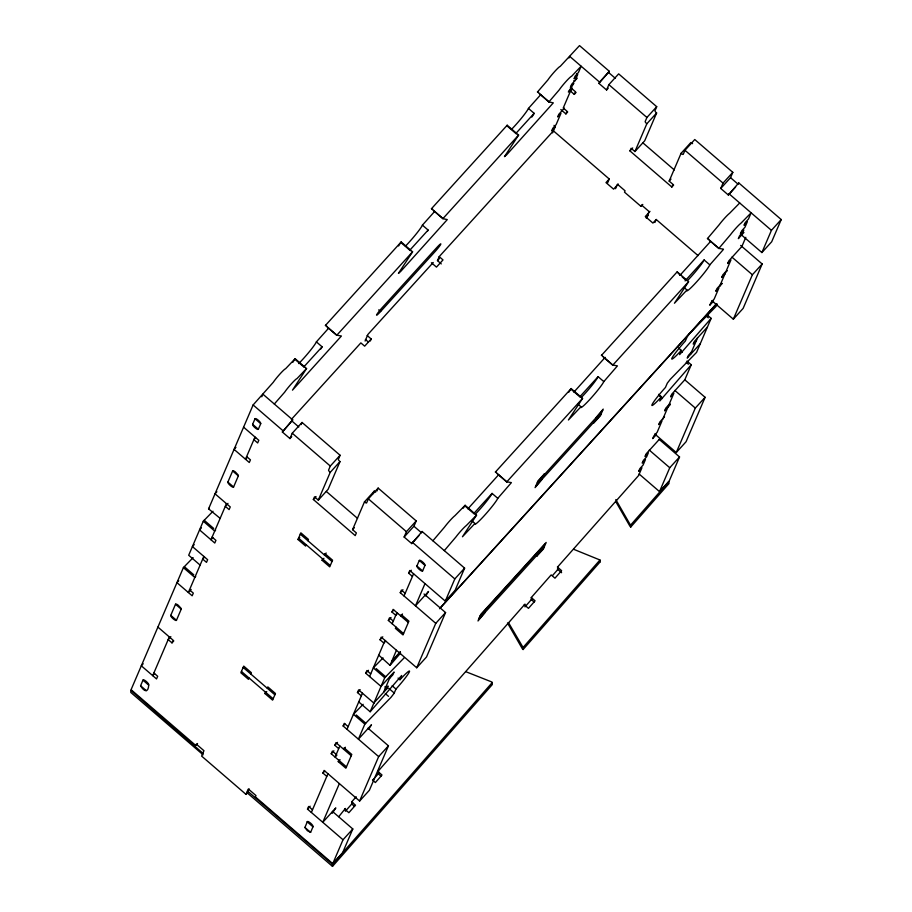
<?xml version="1.0" encoding="UTF-8"?>
<svg xmlns="http://www.w3.org/2000/svg" width="912" height="912" viewBox="0 0 912 912"><rect width="100%" height="100%" fill="white"/><g stroke="black" fill="none" stroke-linecap="round" stroke-linejoin="round"><path stroke-width="1.37" d="M304.87 827.412L307.367 830.718L310.57 832.337M140.585 685.733C142.865 690.076 148.166 694.613 148.747 684.946A3.773 1.026 42.2 0 0 148.508 683.989L147.812 682.985A3.773 1.026 42.2 0 0 144.176 680.033L143.743 679.873A3.773 1.026 42.2 0 0 143.036 680.021L140.585 685.733L146.296 690.658M601.418 355.429L677.171 271.833L688.594 281.683L612.864 365.051L617.435 365.883L603.812 381.592A17.659 1.596 -49.2 0 1 590.383 398.829A17.659 1.596 -49.2 0 1 580.955 406.752L568.427 419.976L582.563 398.407L571.151 388.569L495.376 472.085L496.538 472.313M539.368 93.742L548.887 101.939L553.322 102.851L506.627 154.823L504.473 156.636L518.609 135.079L507.186 125.229L431.422 208.757L432.584 208.985M608.201 88.19L606.571 89.992L598.967 83.425L609.33 71.307L579.519 45.6L560.139 66.462A10.089 0.912 -49.2 0 0 554.747 71.455A10.089 0.912 -49.2 0 0 547.838 80.005L537.442 92.021L538.616 92.249M548.887 101.939L559.25 89.855A10.089 0.912 -49.2 0 1 566.17 81.305A10.089 0.912 -49.2 0 1 571.562 76.3L581.138 66.223L578.47 72.447L575.21 76.038L574.07 78.706L577.798 74.602M688.537 281.785L674.447 303.24L686.987 290.016A17.659 1.596 -49.2 0 0 696.415 282.104A17.659 1.596 -49.2 0 0 709.832 264.856L723.022 249.899L723.467 249.158L718.861 248.406L730.455 234.749A10.089 0.912 -49.2 0 1 740.932 223.223L751.123 212.838L748.456 219.051L745.195 222.642L744.055 225.31L747.35 221.684L744.967 227.236L741.673 230.861L740.533 233.529L743.793 229.938L742.744 232.378L739.484 235.969L738.344 238.636L743.941 232.48M582.563 398.407L506.844 481.787L511.404 482.619L497.781 498.328A17.659 1.596 -49.2 0 1 484.363 515.565A17.659 1.596 -49.2 0 1 474.935 523.477L462.464 536.758L476.543 515.143L465.12 505.294L454.928 515.679A10.089 0.912 -49.2 0 0 444.452 527.216L432.892 540.782M433.337 210.467L442.856 218.675L447.29 219.587L400.596 271.548L398.441 273.361L412.577 251.803L401.166 241.954L325.39 325.481L326.564 325.709M412.577 251.803L336.859 335.171L341.43 336.015L292.478 390.154L306.557 368.539L295.135 358.69L285.559 368.767A10.089 0.912 -49.2 0 0 280.166 373.772A10.089 0.912 -49.2 0 0 273.247 382.322L253.114 404.951L208.586 508.85L220.237 518.426M518.609 135.079L442.856 218.675M739.712 202.988L729.509 213.374A10.089 0.912 -49.2 0 0 719.044 224.899L707.427 238.625L708.601 238.853M193.105 557.665L183.392 567.629L131.077 689.689L195.772 745.48L197.551 743.519M200.116 565.098L188.693 555.248L203.285 521.219L212.998 511.256M261.79 396.788L262.907 394.178L292.718 419.885L282.355 432.003L289.959 438.569L291.749 436.609M170.761 615.349L175.514 604.246A3.773 1.026 42.2 0 1 176.21 604.097L176.654 604.257A3.773 1.026 42.2 0 1 178.262 605.272L180.998 608.224A3.773 1.026 42.2 0 1 181.214 609.159L176.461 620.274A3.773 1.026 42.2 0 1 175.765 620.422L174.808 620A3.773 1.026 42.2 0 1 171.296 616.786L170.989 616.295A3.773 1.026 42.2 0 1 170.772 615.361L176.461 620.274M227.875 482.072L232.64 470.968A3.773 1.026 42.2 0 1 233.335 470.82L233.78 470.98A3.773 1.026 42.2 0 1 235.387 471.994L238.112 474.947A3.773 1.026 42.2 0 1 238.34 475.882L233.586 486.997A3.773 1.026 42.2 0 1 232.891 487.145L231.933 486.723A3.773 1.026 42.2 0 1 228.422 483.508L228.114 483.018A3.773 1.026 42.2 0 1 227.886 482.083L233.586 486.997M252.635 424.319L255.018 418.768A3.785 1.037 42.2 0 1 258.29 420.227A3.785 1.037 42.2 0 1 260.718 423.692L258.347 429.244A3.785 1.026 42.2 0 1 255.064 427.785A3.785 1.026 42.2 0 1 252.635 424.319L258.347 429.244M169.324 636.929L152.726 675.655L154.595 673.592M203.832 556.411L188.362 592.504L191.167 589.426M226.45 503.652L210.98 539.756L212.838 537.704M255.007 437.019L245.488 459.226L247.357 457.174M170.852 636.656L168.184 639.597L171.992 642.88L173.132 640.213L157.901 627.091M282.355 432.003L292.718 419.885M289.959 438.569L292.25 433.234L302.043 422.45L340.096 455.27L338.386 459.272A2.519 0.684 42.2 0 0 340.005 461.586L328.103 489.345L318.311 500.129L314.503 496.846L313.363 499.514L355.224 535.618L356.364 532.95L352.556 529.667L364.458 501.896L374.251 491.123A2.519 0.684 42.2 0 0 375.676 492.081M301.131 424.582L302.043 422.45M365.096 341.031L367.958 334.373L433.234 262.496M195.772 745.48L196.342 744.146L203.957 750.713L201.643 756.116L246.046 794.409L247.825 792.448M370.329 340.985L371.195 338.979L367.137 335.479M306.181 544.738L305.611 546.071L297.996 539.505L300.846 532.836L308.461 539.402L307.891 540.736M340.096 455.27L330.304 466.055L328.594 470.056A2.519 0.684 42.2 0 0 330.212 472.359L318.311 500.129M249.056 678.015L248.486 679.349L240.871 672.782L243.732 666.113L251.336 672.68L250.766 674.014M441.283 263.921L437.486 260.638L439.196 256.637L553.436 130.872L609.25 179.003L607.54 183.004M267.262 688.241L267.832 686.907L275.435 693.473L272.585 700.131L264.97 693.565L265.54 692.231M326.165 553.003L324.387 554.963L324.957 553.63L332.561 560.185L329.711 566.854L322.096 560.287L322.666 558.953M418.87 535.754L411.745 543.598L404.13 537.031L413.923 526.247L416.214 520.923L378.149 488.091L368.357 498.875L366.647 502.877A2.519 0.684 42.2 0 1 364.458 501.896M373.168 493.643L374.251 491.123M246.046 794.409L248.36 789.005L255.964 795.572L255.394 796.906L332.777 863.641L342.57 852.857L352.807 828.985L332.356 811.338M376.873 491.101L378.149 488.091M569.054 57.935L569.726 56.384L599.537 82.091L598.967 83.425M552.581 132.867L554.963 127.315A3.785 1.037 42.2 0 0 554.029 125.366M572.257 89.148L570.479 91.109L563.24 107.992L567.047 111.275L565.907 113.932L560.834 109.554M570.479 91.109L574.286 94.392L575.426 91.724L570.353 87.347M404.13 537.031L406.421 531.696L416.214 520.923M411.745 543.598L422.108 531.479L464.607 568.13L455.077 590.349L445.295 601.122L409.773 570.49L408.633 573.158L412.429 576.441M606.571 89.992L608.863 84.656L618.655 73.872L656.708 106.693L654.998 110.694A2.519 0.684 42.2 0 0 656.617 113.008L644.716 140.767L634.923 151.552L631.115 148.268L629.975 150.936L671.836 187.04L673.649 185.045M422.108 531.479L421.538 532.813L413.923 526.247M332.777 863.641L343.015 839.758L307.492 809.126L308.632 806.459L312.44 809.742M326.747 776.363L322.939 773.08L324.091 770.412L359.602 801.044L369.394 790.259L388.444 745.834L367.992 728.198M346.503 766.924L331.227 753.757L332.367 751.089L336.175 754.372M338.648 748.592L334.841 745.309L335.981 742.642L351.268 755.82M359.602 801.044L378.651 756.618L343.129 725.986L344.269 723.319L348.076 726.602M361.266 695.833L357.458 692.55L358.598 689.894L373.874 703.061M381.022 686.405L365.735 673.227L366.886 670.559L370.682 673.843M385.708 641.056L383.872 643.085L380.065 639.802L381.205 637.135L416.727 667.766L426.52 656.982L445.558 612.556L424.034 593.997M403.571 633.601L388.352 620.468L389.492 617.812L393.3 621.083M397.552 613.354L395.774 615.315L391.966 612.032L393.106 609.364L408.337 622.497M416.727 667.766L435.765 623.341L400.254 592.709L401.394 590.041L405.202 593.324M311.357 812.455L327.944 773.741M339.845 745.97L335.092 757.085L336.95 755.033M346.993 729.315L362.463 693.223M369.599 676.556L385.012 640.418M392.16 623.751L396.914 612.647M404.05 595.992L413.581 573.773M416.909 565.999L419.292 560.447A3.785 1.037 42.2 0 1 422.575 561.906A3.785 1.037 42.2 0 1 424.992 565.372L422.621 570.923A3.785 1.037 42.2 0 1 419.338 569.464A3.785 1.037 42.2 0 1 416.909 565.999L422.621 570.923M345.374 747.247L343.596 749.208L344.166 747.874L351.781 754.441L345.876 768.212L338.261 761.645L338.842 760.312M395.956 627.034L395.386 628.368L403.001 634.934L408.907 621.163L401.291 614.597L400.721 615.931L402.5 613.97M339.367 783.59L322.768 822.305L335.821 807.929L332.242 813.287M398.065 678.095L399.969 679.736A17.659 1.596 -49.2 0 1 409.385 671.825A17.659 1.596 -49.2 0 1 395.968 689.062L394.098 693.359L391.02 697.315L364.846 724.128L358.405 739.165L371.458 724.789L368.687 729.247M358.735 701.909L370.158 711.748L384.739 677.719L404.141 657.871M378.868 655.238L390.04 665.35L396.435 650.256M424.992 583.623L415.473 605.83L428.526 591.466L425.756 595.924M383.61 692.231L390.758 675.575M373.817 703.015L386.927 688.697L388.079 686.029L384.807 689.62M399.969 679.736L401.656 675.496L370.158 711.748M615.554 188.704L617.458 184.258L625.073 190.825L624.503 192.158L640.988 206.386L642.778 204.425M656.708 106.693L646.916 117.477L645.206 121.478A2.519 0.684 42.2 0 0 646.825 123.781L634.923 151.552M445.295 601.122L454.814 578.915L464.607 568.13M640.988 206.386L641.569 205.052L649.173 211.618L646.323 218.276M671.836 187.04L672.976 184.372L669.169 181.089L681.07 153.33L690.863 142.546A2.519 0.684 42.2 0 0 692.584 143.617M485.116 612.442L478.013 620.969L480.875 614.3L546.151 542.435L543.301 549.092L536.769 556.286L537.339 554.952M542.184 479.119L535.082 487.635L537.943 480.977L544.464 473.784L543.894 475.118M735.608 187.028L728.357 195.02L720.742 188.453L730.535 177.669L732.815 172.345L694.762 139.525L684.969 150.298L683.259 154.299A2.519 0.684 42.2 0 1 681.07 153.33M654.907 222.482L656.184 219.484L698.045 255.588M594.407 421.618L593.837 422.951L600.37 415.769L603.22 409.1L596.117 417.628M720.742 188.453L723.034 183.118L732.815 172.345M728.357 195.02L738.72 182.902L781.219 219.553L771.689 241.771L761.896 252.556L740.373 233.985M738.72 182.902L738.15 184.235L730.535 177.669M658.589 394.326L661.439 396.788L659.752 401.018L691.25 364.766L686.975 361.072M678.471 347.917L681.332 350.379L679.634 354.62L711.143 318.368L706.914 314.72M662.545 419.691L668.45 405.908L670.229 403.948M690.43 354.437L697.577 337.782M691.25 364.766L684.809 379.802L671.756 394.178L670.605 396.845L673.877 393.254L669.02 404.586L665.76 408.177L664.609 410.845L670.206 404.677M711.143 318.368L696.551 352.397L670.388 379.21L667.31 383.154L665.441 387.452A17.659 1.596 -49.2 0 0 652.023 404.7A17.659 1.596 -49.2 0 0 661.439 396.788M717.288 304.027L715.977 306.5L690.27 332.8L687.203 336.756L685.334 341.054A17.659 1.596 -49.2 0 0 671.905 358.291A17.659 1.596 -49.2 0 0 681.332 350.379M745.799 237.337L741.878 246.479L728.825 260.855L727.673 263.522L730.945 259.92L726.089 271.252L722.817 274.843L721.677 277.51L725.405 273.406M639.095 474.001L659.513 491.614L669.75 467.731L679.543 456.958L659.091 439.31M654.748 433.952L676.271 452.523L695.309 408.086L705.101 397.313L684.65 379.677M711.816 300.629L733.339 319.189L752.377 274.763L762.17 263.978L740.647 245.419M761.896 252.556L771.427 230.337L781.219 219.553M762.17 263.978L743.132 308.404L733.339 319.189M679.543 456.958L669.305 480.829L659.513 491.614M705.101 397.313L686.063 441.739L676.271 452.523M295.135 358.69L292.775 362.349M401.166 241.954L398.567 245.966M507.186 125.229L506.89 125.753L516.409 133.961M465.12 505.294L463.285 508.144M571.151 388.569L568.78 392.217M677.126 271.936L680.044 275.105M605.169 357.356L573.899 392.114M328.651 328.16L316.384 341.875A17.659 1.596 -49.2 0 1 298.737 363.569M540.702 94.7L528.436 108.414A17.659 1.596 -49.2 0 1 511.438 129.447M434.671 211.424L422.404 225.139A17.659 1.596 -49.2 0 1 405.418 246.183M498.636 474.764L467.867 508.839M710.687 241.304L679.919 275.378M400.585 653.038L390.04 665.35M209.304 508.041L208.586 508.85M466.123 671.813L491.089 681.686A5.084 5.039 -0.6 0 1 492.035 682.244L492.332 684.536L332.492 866.4L247.505 793.098L247.494 791.035L249.261 789.017M354.551 806.413L351.701 803.951L351.69 801.887L356.204 796.746M534.147 602.057L531.297 599.594L531.286 597.531L551.167 574.913L554.975 578.185L561.598 570.65L557.369 567.002M352.762 802.845L345.397 811.224L345.374 808.465L338.751 816.696M373.008 779.806L378.537 773.513L378.514 770.765L524.981 604.109L524.993 606.868L532.357 598.489M552.604 575.449L558.133 569.168L558.11 566.409L638.628 475.483L641.945 467.731L638.685 471.333L639.825 468.665L643.097 465.074L645.468 459.523L642.208 463.114L643.348 460.446L646.619 456.855L648.307 452.888L645.046 456.49L646.186 453.823L659.251 439.447M332.492 866.4L332.481 864.337L492.32 682.461M599.959 559.991L599.971 562.054L523.1 649.526L523.078 647.463L599.959 559.991L573.762 549.332M630.739 527.045L630.728 524.981L668.963 481.479L668.975 483.542L630.739 527.045A5.05 5.005 -1.4 0 1 629.782 525.95L615.817 501.646M304.004 366.704L322.084 346.799L316.384 341.875M410.024 249.979L428.116 230.063L422.404 225.139M516.055 133.243L534.147 113.327L528.436 108.414M274.318 404.027L284.669 392.171A10.089 0.912 -49.2 0 1 291.578 383.61A10.089 0.912 -49.2 0 1 296.97 378.617L306.557 368.539M235.934 447.325L234.076 449.388L249.295 462.509L250.435 459.842L246.628 456.559M577.285 78.101L571.687 84.257L570.547 86.925L573.808 83.334L568.358 92.032L572.086 87.928M255.645 437.726L253.867 439.687L257.674 442.958L258.814 440.302L243.595 427.169M574.286 94.392L576.099 92.397M564.425 108.083L558.839 114.251L557.688 116.918L560.96 113.316L556.103 124.648L552.843 128.239L551.692 130.906L555.431 126.802M216.896 491.75L215.027 493.814L230.257 506.935L229.106 509.603L225.31 506.32L227.977 503.378M380.635 311.494L435.035 251.609A7.57 0.684 -49.2 0 0 440.553 244.667L440.861 243.937A7.57 0.684 -49.2 0 0 436.745 247.608L382.345 307.504A7.57 0.684 -49.2 0 0 376.599 314.891A7.57 0.684 -49.2 0 0 380.635 311.494L378.731 309.852M565.907 113.932L567.72 111.937M291.361 419.406L360.856 342.889L364.663 346.172L371.195 338.979M599.537 82.091L609.33 71.307M437.486 260.638L439.39 258.541M201.427 527.854L199.557 529.906L214.787 543.039L215.927 540.371L212.12 537.088M194.199 544.601L192.421 546.562L207.64 559.694L206.5 562.362L202.692 559.079L204.47 557.118M178.729 580.705L176.951 582.665L192.17 595.787L193.31 593.119L189.502 589.847M143.184 663.754L141.314 665.806L156.533 678.938L157.673 676.271L153.877 672.988M171.992 642.88L173.804 640.885M330.212 472.359L340.005 461.586M646.825 123.781L656.617 113.008M313.363 499.514L316.031 496.573M629.975 150.936L632.689 147.938M609.25 179.003L605.99 182.605L613.594 189.16L618.256 184.03M297.996 539.505L299.774 537.544M322.096 560.287L323.874 558.326M352.556 529.667L354.335 527.706M669.169 181.089L670.981 179.094M649.971 211.379L645.308 216.52L652.924 223.075L656.184 219.484M646.391 217.432L648.261 215.38M264.97 693.565L266.749 691.604M408.633 573.158L411.301 570.217M400.254 592.709L402.967 589.711M473.989 513.319L492.07 493.403L497.781 498.328M580.009 396.583L598.101 376.667L603.812 381.592M685.083 280.896L704.121 259.943L709.832 264.856M444.304 550.631L455.863 537.054A10.089 0.912 -49.2 0 1 466.34 525.529L476.543 515.143M391.966 612.032L393.745 610.071M388.352 620.468L391.02 617.527M380.065 639.802L382.789 636.804M727.297 270.625L725.519 272.585L719.614 286.357L722.281 283.415M537.373 482.311L602.65 410.434M365.735 673.227L368.414 670.286M535.652 486.301L600.94 414.436M721.586 283.484L716.923 288.614L715.772 291.281L719.044 287.69L714.187 299.022L710.927 302.613L709.775 305.281L713.515 301.177M357.458 692.55L360.126 689.609M440.519 607.586L716.171 304.118M439.584 608.726L716.216 304.163M435.765 623.341L445.558 612.556M343.129 725.986L344.941 723.991M380.965 686.36L394.075 672.03L392.935 674.698L389.663 678.289M707.416 327.055L694.363 341.419L693.223 344.086L696.483 340.495M691.627 351.827L688.366 355.418L687.226 358.085L700.279 343.71M334.841 745.309L337.52 742.368M331.227 753.757L333.895 750.815M322.939 773.08L324.752 771.085M338.261 761.645L340.051 759.685M545.524 543.712L480.248 615.589L478.538 619.579L543.814 547.713M307.492 809.126L310.16 806.185M664.517 416.818L659.855 421.948L658.715 424.616L661.975 421.013L657.119 432.345L653.858 435.936L652.707 438.604L656.446 434.5M378.651 756.618L388.444 745.834M343.015 839.758L352.807 828.985M373.555 667.618L383.04 657.917M215.608 530.089L214.696 531.069L203.285 521.219M195.715 576.498L194.815 577.467L183.392 567.629M363.147 704.315L353.434 714.278L364.846 724.128M608.76 72.641L615.418 78.386M608.863 84.656L646.916 117.477M684.969 150.298L723.034 183.118M728.927 193.686L771.427 230.337M642.903 142.865L674.299 169.94M731.926 257.127L752.377 274.763M537.487 91.861L548.91 101.711M707.473 238.477L718.895 248.315M709.354 240.346L718.861 248.554M682.165 276.929L686.394 280.565M684.137 287.554L686.987 290.016M706.173 315.985L708.282 317.809M680.409 350.482L682.313 352.123M686.28 362.383L688.389 364.207M674.857 390.45L695.309 408.086M659.251 395.785L662.42 398.521M431.467 208.597L442.879 218.447M601.453 355.201L612.864 365.051M603.322 357.071L612.841 365.279M439.196 256.637L443.004 259.92L436.472 267.113L431.399 262.736M649.298 450.095L669.75 467.731M400.87 242.489L410.377 250.697M570.844 389.093L576.133 393.653M576.555 394.018L580.363 397.301M578.105 404.29L580.955 406.752M365.416 339.481L368.459 342.103M325.436 325.333L336.859 335.171M495.421 471.937L506.844 481.787M327.317 327.203L336.824 335.411M497.302 473.807L506.81 482.015M557.38 569.065L561.61 572.713M294.838 359.225L304.357 367.422M464.824 505.829L474.331 514.037M472.074 521.014L474.935 523.477M531.286 597.531L535.093 600.814L528.458 608.35L524.24 604.702M292.148 421.219L298.805 426.964M292.25 433.234L330.304 466.055M368.357 498.875L406.421 531.696M253.114 404.951L282.925 430.669M412.315 542.264L454.814 578.915M255.018 418.768L260.718 423.692M419.292 560.447L424.992 565.372M326.371 491.511L357.504 518.358M232.64 470.968L238.351 475.893M300.253 534.147L331.968 561.496M298.543 538.148L330.247 565.497M204.197 520.25L213.704 528.447M376.132 668.542L385.651 676.75M373.327 667.869L384.739 677.719M392.16 685.778L395.968 689.062M388.546 688.138L394.258 693.063M384.818 686.873L386.927 688.697M385.343 693.61L388.512 696.346M184.304 566.648L193.823 574.856M356.25 714.951L365.758 723.148M377.773 771.358L382.003 775.006L375.379 782.542L372.518 780.079M377.785 773.422L380.954 776.158M175.514 604.246L181.226 609.17M243.128 667.424L274.843 694.773M241.418 671.426L273.133 698.774M351.69 801.887L355.498 805.171L348.863 812.706L344.633 809.058M142.967 680.181L148.679 685.106M307.298 821.917L313.01 826.831M247.494 791.035L332.481 864.337M203.102 754.805L130.804 692.447L130.781 690.373L203.102 753.426M523.078 647.463L508.645 622.907M615.805 499.582L629.77 523.887A5.05 5.005 -1.4 0 0 630.728 524.981M507.505 622.976L522.143 648.432A5.05 5.005 -1.4 0 0 523.089 649.526M534.147 113.327A17.659 1.596 -49.2 0 1 531.81 117.067M322.084 346.799A17.659 1.596 -49.2 0 1 320.819 348.988M428.116 230.063A17.659 1.596 -49.2 0 1 427.637 230.998M573.819 80.655A3.785 1.037 42.2 0 0 574.948 80.666L577.33 75.115A3.785 1.037 42.2 0 0 576.794 73.69M492.07 493.403A17.659 1.596 -49.2 0 1 475.904 513.581M704.121 259.943A17.659 1.596 -49.2 0 1 687.956 280.121M598.101 376.667A17.659 1.596 -49.2 0 1 581.936 396.857M599.686 561.826A5.062 5.016 1 0 1 599.971 562.054M307.321 821.701L304.927 827.469L310.627 832.394L313.021 826.625A3.773 1.026 42.2 0 0 312.782 825.668L312.497 825.189A3.773 1.026 42.2 0 0 308.45 821.712L308.017 821.552A3.773 1.026 42.2 0 0 307.321 821.701M400.288 651.875L391.67 661.371L400.345 651.932"/></g></svg>
